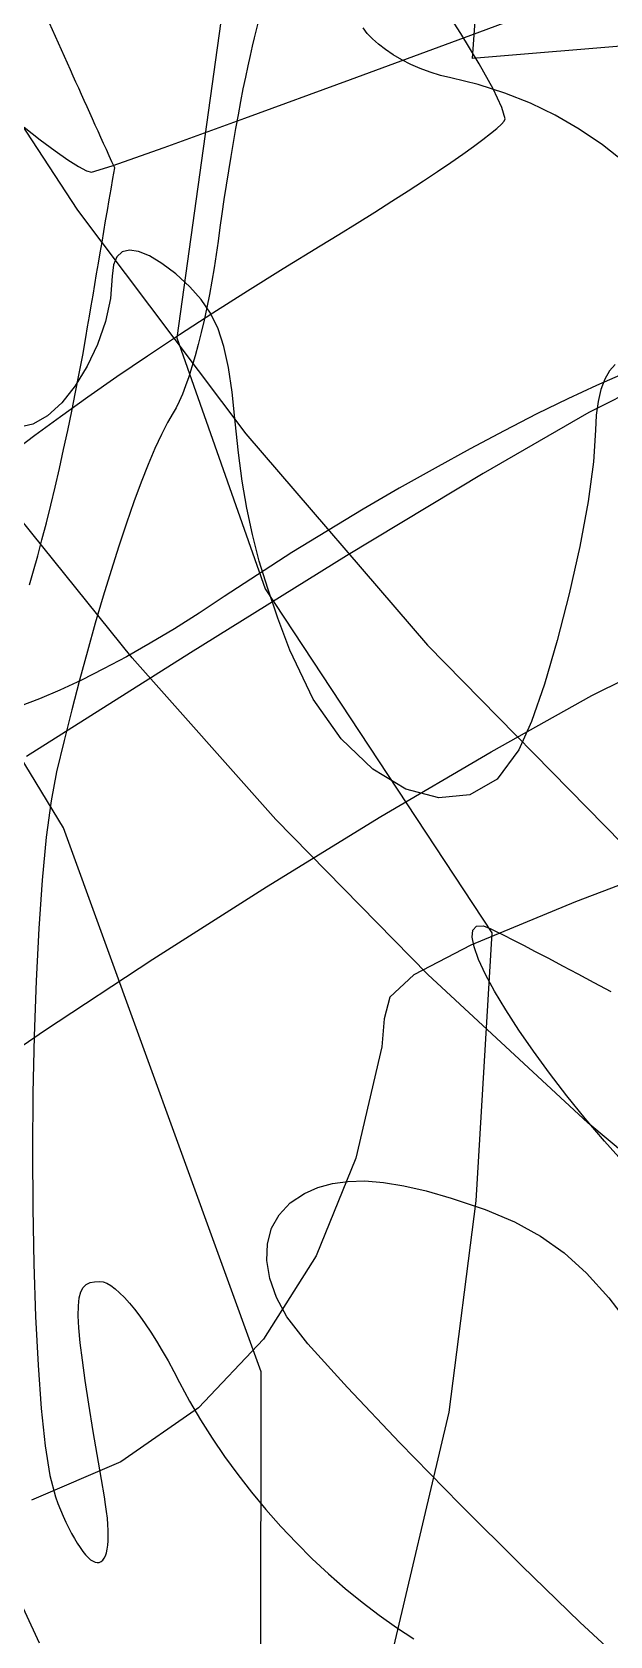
# Model space of a CAD drawing. Extents: x -75 to 75, y -75 to 75.
# Drawn here: x -60.35 to -51.14, y -60.27 to -34.69 of the extents above; entities that cross this region are included whole.
import ezdxf

# ---------------------------------------------------------------- set-up
doc = ezdxf.new("R2010")
doc.units = 0
for name, color, linetype in [('darth', 7, 'CONTINUOUS'), ('hellokitty', 7, 'CONTINUOUS'), ('jackskellington', 7, 'CONTINUOUS'), ('mushroom', 7, 'CONTINUOUS'), ('skullbones', 7, 'CONTINUOUS'), ('stormtrooper', 7, 'CONTINUOUS'), ('thundercats', 7, 'CONTINUOUS'), ('wolf', 7, 'CONTINUOUS')]:
    doc.layers.add(name, color=color, linetype=linetype)

msp = doc.modelspace()

# ---------------------------------------------------------------- linework, layer by layer
at = {"layer": 'darth', "color": 7}
for p, q in [((-50.611382, -40.319427), (-51.477968, -40.75616)), ((-51.477968, -40.75616), (-53.163388, -41.725746)), ((-53.163388, -41.725746), (-55.340989, -43.041226)), ((-55.340989, -43.041226), (-57.828124, -44.585763)), ((-57.828124, -44.585763), (-60.442145, -46.242506)), ((-51.431743, -45.268072), (-50.883191, -44.997726)), ((-53.037407, -46.16529), (-51.431743, -45.268072)), ((-54.79163, -47.19924), (-53.037407, -46.16529)), ((-56.615564, -48.318886), (-54.79163, -47.19924)), ((-58.430374, -49.473206), (-56.615564, -48.318886)), ((-60.157219, -50.611171), (-58.430374, -49.473206)), ((-61.717256, -51.681753), (-60.157219, -50.611171))]:
    msp.add_line(p, q, dxfattribs=at)
at = {"layer": 'hellokitty', "color": 7}
for p, q in [((-53.519364, -34.712224), (-53.866378, -34.168537)), ((-53.228178, -35.191914), (-53.519364, -34.712224)), ((-53.005045, -35.590299), (-53.228178, -35.191914)), ((-52.862198, -35.890067), (-53.005045, -35.590299)), ((-52.811863, -36.07391), (-52.862198, -35.890067)), ((-53.169459, -36.403082), (-53.044765, -36.306847)), ((-53.044765, -36.306847), (-52.945146, -36.224774)), ((-52.945146, -36.224774), (-52.872115, -36.157902)), ((-52.872115, -36.157902), (-52.827188, -36.107268)), ((-52.827188, -36.107268), (-52.811863, -36.07391)), ((-53.488023, -36.633881), (-53.317716, -36.512438)), ((-53.317716, -36.512438), (-53.169459, -36.403082)), ((-53.888733, -36.908861), (-53.678867, -36.766367)), ((-53.678867, -36.766367), (-53.488023, -36.633881)), ((-54.359483, -37.219721), (-54.116108, -37.060324)), ((-54.116108, -37.060324), (-53.888733, -36.908861)), ((-54.617338, -37.386006), (-54.359483, -37.219721)), ((-55.170448, -37.735104), (-54.888164, -37.558147)), ((-54.888164, -37.558147), (-54.617338, -37.386006)), ((-55.462678, -37.915836), (-55.170448, -37.735104)), ((-56.350185, -38.458515), (-55.763335, -38.099309)), ((-55.763335, -38.099309), (-55.462678, -37.915836)), ((-56.920508, -38.814547), (-56.350185, -38.458515)), ((-57.472639, -39.166193), (-56.920508, -38.814547)), ((-58.004916, -39.512248), (-57.472639, -39.166193)), ((-58.515673, -39.851508), (-58.004916, -39.512248)), ((-59.00324, -40.182766), (-58.515673, -39.851508)), ((-50.941351, -40.141799), (-51.356474, -40.323516)), ((-59.465961, -40.504816), (-59.00324, -40.182766)), ((-51.356474, -40.323516), (-51.812977, -40.53676)), ((-59.902166, -40.816448), (-59.465961, -40.504816)), ((-51.812977, -40.53676), (-52.304665, -40.778295)), ((-60.310192, -41.116462), (-59.902166, -40.816448)), ((-52.304665, -40.778295), (-52.82534, -41.044893)), ((-60.688372, -41.403648), (-60.310192, -41.116462)), ((-52.82534, -41.044893), (-53.368804, -41.333318)), ((-53.368804, -41.333318), (-53.928865, -41.640342)), ((-53.928865, -41.640342), (-54.499324, -41.962733)), ((-54.499324, -41.962733), (-55.073985, -42.297257)), ((-55.073985, -42.297257), (-55.646653, -42.640685)), ((-55.646653, -42.640685), (-56.211134, -42.989782)), ((-56.211134, -42.989782), (-56.761228, -43.341321)), ((-56.761228, -43.341321), (-57.290741, -43.692067)), ((-57.290741, -43.692067), (-57.69045, -43.955919)), ((-57.69045, -43.955919), (-58.084156, -44.203792)), ((-58.084156, -44.203792), (-58.470351, -44.435076)), ((-58.470351, -44.435076), (-58.84753, -44.649156)), ((-58.84753, -44.649156), (-59.214179, -44.845419)), ((-59.214179, -44.845419), (-59.568791, -45.023253)), ((-59.909857, -45.182045), (-60.235869, -45.321183)), ((-59.568791, -45.023253), (-59.909857, -45.182045)), ((-60.235869, -45.321183), (-60.545314, -45.440055))]:
    msp.add_line(p, q, dxfattribs=at)
at = {"layer": 'jackskellington', "color": 7}
for p, q in [((-59.005241, -38.273375), (-59.058387, -38.40171)), ((-58.919124, -38.19457), (-59.005241, -38.273375)), ((-58.802056, -38.165357), (-58.919124, -38.19457)), ((-58.656051, -38.185818), (-58.802056, -38.165357)), ((-58.483119, -38.256001), (-58.656051, -38.185818)), ((-58.285281, -38.375979), (-58.483119, -38.256001)), ((-59.076562, -38.579507), (-59.105371, -38.936789)), ((-59.058387, -38.40171), (-59.076562, -38.579507)), ((-58.06455, -38.545824), (-58.285281, -38.375979)), ((-57.84136, -38.748705), (-58.06455, -38.545824)), ((-57.657675, -38.953798), (-57.84136, -38.748705)), ((-59.105371, -38.936789), (-59.186637, -39.305157)), ((-57.508654, -39.173105), (-57.657675, -38.953798)), ((-59.186637, -39.305157), (-59.312612, -39.67016)), ((-57.389457, -39.418621), (-57.508654, -39.173105)), ((-57.295248, -39.702351), (-57.389457, -39.418621)), ((-59.312612, -39.67016), (-59.475545, -40.017356)), ((-57.221188, -40.036296), (-57.295248, -39.702351)), ((-59.475545, -40.017356), (-59.66769, -40.33229)), ((-57.162435, -40.432454), (-57.221188, -40.036296)), ((-51.146623, -40.089966), (-51.223223, -40.222314)), ((-51.056673, -39.991888), (-51.146623, -40.089966)), ((-59.66769, -40.33229), (-59.881299, -40.600517)), ((-51.285134, -40.386062), (-51.331015, -40.578349)), ((-51.223223, -40.222314), (-51.285134, -40.386062)), ((-59.881299, -40.600517), (-60.108623, -40.807586)), ((-57.114152, -40.902825), (-57.162435, -40.432454)), ((-51.331015, -40.578349), (-51.359525, -40.796309)), ((-60.108623, -40.807586), (-60.341914, -40.939054)), ((-57.064899, -41.39624), (-57.114152, -40.902825)), ((-51.359525, -40.796309), (-51.369318, -41.037078)), ((-60.341914, -40.939054), (-60.550479, -40.988005)), ((-51.369318, -41.037078), (-51.401032, -41.542025)), ((-57.005268, -41.851447), (-57.064899, -41.39624)), ((-51.401032, -41.542025), (-51.488964, -42.175021)), ((-56.931997, -42.282141), (-57.005268, -41.851447)), ((-51.488964, -42.175021), (-51.622305, -42.890973)), ((-56.841836, -42.702014), (-56.931997, -42.282141)), ((-56.731521, -43.124761), (-56.841836, -42.702014)), ((-51.622305, -42.890973), (-51.790247, -43.644786)), ((-56.597796, -43.564071), (-56.731521, -43.124761)), ((-56.437403, -44.033638), (-56.597796, -43.564071)), ((-51.790247, -43.644786), (-51.981978, -44.391371)), ((-56.247084, -44.547152), (-56.437403, -44.033638)), ((-51.981978, -44.391371), (-52.18669, -45.085627)), ((-55.875414, -45.325078), (-56.247084, -44.547152)), ((-52.18669, -45.085627), (-52.393571, -45.682464)), ((-55.424327, -45.961458), (-55.875414, -45.325078)), ((-52.393571, -45.682464), (-52.591815, -46.136791)), ((-54.92135, -46.444321), (-55.424327, -45.961458)), ((-52.591815, -46.136791), (-52.941234, -46.601123)), ((-54.394021, -46.761694), (-54.92135, -46.444321)), ((-53.869869, -46.9016), (-54.394021, -46.761694)), ((-52.941234, -46.601123), (-53.376429, -46.85207)), ((-53.376429, -46.85207), (-53.869869, -46.9016)), ((-56.012365, -53.210488), (-55.796888, -53.116819)), ((-55.796888, -53.116819), (-55.566584, -53.052294)), ((-55.566584, -53.052294), (-55.317909, -53.017025)), ((-55.317909, -53.017025), (-55.047326, -53.011126)), ((-55.047326, -53.011126), (-54.751286, -53.034692)), ((-54.751286, -53.034692), (-54.426251, -53.087849)), ((-54.426251, -53.087849), (-54.068675, -53.170701)), ((-54.068675, -53.170701), (-53.675018, -53.283361)), ((-56.416609, -53.548596), (-56.24162, -53.361937)), ((-56.24162, -53.361937), (-56.012365, -53.210488)), ((-53.675018, -53.283361), (-53.132897, -53.466359)), ((-56.536745, -53.766379), (-56.416609, -53.548596)), ((-53.132897, -53.466359), (-52.663065, -53.663669)), ((-52.663065, -53.663669), (-52.248195, -53.889269)), ((-56.601447, -54.011195), (-56.536745, -53.766379)), ((-52.248195, -53.889269), (-51.870951, -54.157129)), ((-56.610112, -54.278956), (-56.601447, -54.011195)), ((-51.870951, -54.157129), (-51.514008, -54.481225)), ((-56.562185, -54.565575), (-56.610112, -54.278956)), ((-51.514008, -54.481225), (-51.160031, -54.875523)), ((-56.457065, -54.866963), (-56.562185, -54.565575)), ((-56.29417, -55.179033), (-56.457065, -54.866963)), ((-51.160031, -54.875523), (-50.791691, -55.354003)), ((-55.958528, -55.605957), (-56.29417, -55.179033)), ((-55.327426, -56.305659), (-55.958528, -55.605957)), ((-54.489381, -57.188848), (-55.327426, -56.305659)), ((-53.532927, -58.166229), (-54.489381, -57.188848)), ((-52.54658, -59.148514), (-53.532927, -58.166229)), ((-51.618871, -60.046404), (-52.54658, -59.148514)), ((-50.838317, -60.770612), (-51.618871, -60.046404))]:
    msp.add_line(p, q, dxfattribs=at)
at = {"layer": 'mushroom', "color": 7}
for p, q in [((-53.34011, -49.120493), (-53.327805, -49.008628)), ((-53.327805, -49.008628), (-53.26857, -48.948179)), ((-53.26857, -48.948179), (-53.159414, -48.943918)), ((-53.159414, -48.943918), (-53.120527, -48.956872)), ((-53.120527, -48.956872), (-53.052441, -48.986242)), ((-53.052441, -48.986242), (-52.956796, -49.031155)), ((-52.956796, -49.031155), (-52.835237, -49.090741)), ((-52.835237, -49.090741), (-52.68941, -49.164136)), ((-53.30845, -49.278983), (-53.34011, -49.120493)), ((-53.235815, -49.479321), (-53.30845, -49.278983)), ((-52.68941, -49.164136), (-52.520954, -49.250467)), ((-52.520954, -49.250467), (-52.331518, -49.348875)), ((-52.331518, -49.348875), (-52.122745, -49.458491)), ((-53.125181, -49.716721), (-53.235815, -49.479321)), ((-52.122745, -49.458491), (-51.896272, -49.578443)), ((-51.896272, -49.578443), (-51.65375, -49.707868)), ((-52.979529, -49.986401), (-53.125181, -49.716721)), ((-51.65375, -49.707868), (-51.396821, -49.8459)), ((-51.396821, -49.8459), (-51.127127, -49.99167)), ((-52.801836, -50.283578), (-52.979529, -49.986401)), ((-52.595089, -50.603472), (-52.801836, -50.283578)), ((-52.362261, -50.941295), (-52.595089, -50.603472)), ((-52.106333, -51.292266), (-52.362261, -50.941295)), ((-51.830286, -51.651603), (-52.106333, -51.292266)), ((-51.5371, -52.014524), (-51.830286, -51.651603)), ((-51.229754, -52.376242), (-51.5371, -52.014524)), ((-50.911229, -52.731978), (-51.229754, -52.376242))]:
    msp.add_line(p, q, dxfattribs=at)
at = {"layer": 'skullbones', "color": 7}
for p, q in [((-53.256996, -34.697314), (-50.951576, -33.841346)), ((-55.278754, -35.444009), (-53.256996, -34.697314)), ((-56.960694, -36.060761), (-55.278754, -35.444009)), ((-58.246659, -36.526891), (-56.960694, -36.060761)), ((-60.480654, -36.206168), (-60.224015, -36.40562)), ((-60.224015, -36.40562), (-59.989491, -36.579612)), ((-59.080493, -36.821731), (-58.246659, -36.526891)), ((-59.989491, -36.579612), (-59.783754, -36.723326)), ((-59.783754, -36.723326), (-59.613484, -36.831942)), ((-59.613484, -36.831942), (-59.485355, -36.900643)), ((-59.406039, -36.924604), (-59.080493, -36.821731)), ((-59.485355, -36.900643), (-59.406039, -36.924604)), ((-49.024444, -47.53855), (-51.690603, -48.559065)), ((-51.690603, -48.559065), (-53.360337, -49.251918)), ((-53.360337, -49.251918), (-54.268748, -49.723269)), ((-54.268748, -49.723269), (-54.65095, -50.079289)), ((-54.65095, -50.079289), (-54.742046, -50.426146)), ((-54.742046, -50.426146), (-54.777146, -50.870005)), ((-54.777146, -50.870005), (-55.192594, -52.647937)), ((-55.192594, -52.647937), (-55.82331, -54.204672)), ((-55.82331, -54.204672), (-56.662439, -55.534323)), ((-56.662439, -55.534323), (-57.703136, -56.631007)), ((-57.703136, -56.631007), (-58.938541, -57.488844)), ((-58.938541, -57.488844), (-60.361807, -58.101947))]:
    msp.add_line(p, q, dxfattribs=at)
at = {"layer": 'stormtrooper', "color": 7}
for p, q in [((-56.75043, -34.522074), (-56.811841, -34.781273)), ((-59.743202, -35.291759), (-60.079196, -34.544804)), ((-56.811841, -34.781273), (-56.844986, -34.913085)), ((-55.011207, -34.708194), (-55.076316, -34.622653)), ((-54.929069, -34.794944), (-55.011207, -34.708194)), ((-56.844986, -34.913085), (-56.879891, -35.062073)), ((-54.831451, -34.881625), (-54.929069, -34.794944)), ((-54.7199, -34.966966), (-54.831451, -34.881625)), ((-54.595965, -35.049689), (-54.7199, -34.966966)), ((-59.699127, -35.389476), (-59.743202, -35.291759)), ((-56.916261, -35.226574), (-56.953796, -35.40493)), ((-56.879891, -35.062073), (-56.916261, -35.226574)), ((-54.461196, -35.128522), (-54.595965, -35.049689)), ((-54.317144, -35.20219), (-54.461196, -35.128522)), ((-54.165356, -35.269421), (-54.317144, -35.20219)), ((-54.007382, -35.328939), (-54.165356, -35.269421)), ((-59.655055, -35.487195), (-59.699127, -35.389476)), ((-59.610981, -35.584912), (-59.655055, -35.487195)), ((-56.953796, -35.40493), (-56.99221, -35.595478)), ((-53.844771, -35.379471), (-54.007382, -35.328939)), ((-53.679073, -35.419741), (-53.844771, -35.379471)), ((-53.240105, -35.526308), (-53.679073, -35.419741)), ((-52.816509, -35.660364), (-53.240105, -35.526308)), ((-59.566906, -35.682631), (-59.610981, -35.584912)), ((-59.522834, -35.780348), (-59.566906, -35.682631)), ((-59.478759, -35.878067), (-59.522834, -35.780348)), ((-57.031199, -35.796559), (-57.070473, -36.006509)), ((-56.99221, -35.595478), (-57.031199, -35.796559)), ((-52.407572, -35.822596), (-52.816509, -35.660364)), ((-59.434685, -35.975784), (-59.478759, -35.878067)), ((-59.390613, -36.073503), (-59.434685, -35.975784)), ((-57.070473, -36.006509), (-57.109733, -36.223671)), ((-52.012588, -36.013689), (-52.407572, -35.822596)), ((-51.630842, -36.234336), (-52.012588, -36.013689)), ((-59.346538, -36.17122), (-59.390613, -36.073503)), ((-59.302464, -36.268939), (-59.346538, -36.17122)), ((-59.258389, -36.366656), (-59.302464, -36.268939)), ((-57.109733, -36.223671), (-57.148685, -36.446378)), ((-51.261625, -36.485218), (-51.630842, -36.234336)), ((-59.214317, -36.464375), (-59.258389, -36.366656)), ((-59.170243, -36.562092), (-59.214317, -36.464375)), ((-59.126168, -36.659812), (-59.170243, -36.562092)), ((-57.148685, -36.446378), (-57.187033, -36.672974)), ((-50.904222, -36.767025), (-51.261625, -36.485218)), ((-59.082096, -36.757528), (-59.126168, -36.659812)), ((-59.038022, -36.855248), (-59.082096, -36.757528)), ((-57.187033, -36.672974), (-57.224484, -36.901797)), ((-59.095581, -37.193147), (-59.066803, -37.024197)), ((-59.066803, -37.024197), (-59.038022, -36.855248)), ((-57.224484, -36.901797), (-57.260741, -37.131185)), ((-59.124362, -37.362096), (-59.095581, -37.193147)), ((-57.260741, -37.131185), (-57.295508, -37.359477)), ((-59.181921, -37.699995), (-59.15314, -37.531046)), ((-59.15314, -37.531046), (-59.124362, -37.362096)), ((-57.328491, -37.585009), (-57.359395, -37.806128)), ((-57.295508, -37.359477), (-57.328491, -37.585009)), ((-59.210699, -37.868945), (-59.181921, -37.699995)), ((-57.359395, -37.806128), (-57.387922, -38.021164)), ((-59.268261, -38.206844), (-59.23948, -38.037894)), ((-59.23948, -38.037894), (-59.210699, -37.868945)), ((-57.387922, -38.021164), (-57.41718, -38.233612)), ((-59.297039, -38.375796), (-59.268261, -38.206844)), ((-57.41718, -38.233612), (-57.450222, -38.447133)), ((-59.354599, -38.713695), (-59.32582, -38.544746)), ((-59.32582, -38.544746), (-59.297039, -38.375796)), ((-57.450222, -38.447133), (-57.486683, -38.660321)), ((-59.38338, -38.882645), (-59.354599, -38.713695)), ((-57.526194, -38.871773), (-57.568392, -39.080079)), ((-57.486683, -38.660321), (-57.526194, -38.871773)), ((-59.440939, -39.220544), (-59.412158, -39.051594)), ((-59.412158, -39.051594), (-59.38338, -38.882645)), ((-57.568392, -39.080079), (-57.612904, -39.283838)), ((-59.498498, -39.558443), (-59.469717, -39.389493)), ((-59.469717, -39.389493), (-59.440939, -39.220544)), ((-57.612904, -39.283838), (-57.659363, -39.481641)), ((-59.54831, -39.842217), (-59.498498, -39.558443)), ((-57.659363, -39.481641), (-57.707406, -39.672088)), ((-59.602426, -40.134529), (-59.54831, -39.842217)), ((-57.756662, -39.853768), (-57.806762, -40.02528)), ((-57.707406, -39.672088), (-57.756662, -39.853768)), ((-59.660324, -40.433159), (-59.602426, -40.134529)), ((-57.806762, -40.02528), (-57.857345, -40.185216)), ((-57.908038, -40.332175), (-57.958474, -40.464746)), ((-57.857345, -40.185216), (-57.908038, -40.332175)), ((-59.721479, -40.735896), (-59.660324, -40.433159)), ((-58.008286, -40.581526), (-58.05711, -40.681111)), ((-57.958474, -40.464746), (-58.008286, -40.581526)), ((-59.785369, -41.040518), (-59.721479, -40.735896)), ((-58.195729, -40.914822), (-58.293068, -41.103575)), ((-58.104574, -40.762095), (-58.195729, -40.914822)), ((-58.05711, -40.681111), (-58.104574, -40.762095)), ((-59.851471, -41.344813), (-59.785369, -41.040518)), ((-58.293068, -41.103575), (-58.395977, -41.326486)), ((-59.919258, -41.64656), (-59.851471, -41.344813)), ((-58.395977, -41.326486), (-58.503857, -41.581688)), ((-59.988213, -41.943548), (-59.919258, -41.64656)), ((-58.503857, -41.581688), (-58.616094, -41.867314)), ((-60.057809, -42.233554), (-59.988213, -41.943548)), ((-58.616094, -41.867314), (-58.732084, -42.181498)), ((-58.732084, -42.181498), (-58.851221, -42.522374)), ((-60.127521, -42.514362), (-60.057809, -42.233554)), ((-60.196832, -42.78376), (-60.127521, -42.514362)), ((-58.851221, -42.522374), (-58.972899, -42.888075)), ((-60.265214, -43.03953), (-60.196832, -42.78376)), ((-58.972899, -42.888075), (-59.096506, -43.276732)), ((-60.332143, -43.279452), (-60.265214, -43.03953)), ((-60.397099, -43.501313), (-60.332143, -43.279452)), ((-59.096506, -43.276732), (-59.221441, -43.686482)), ((-59.221441, -43.686482), (-59.347094, -44.115454)), ((-59.347094, -44.115454), (-59.472858, -44.561785)), ((-59.472858, -44.561785), (-59.598128, -45.023605)), ((-59.598128, -45.023605), (-59.722295, -45.499054)), ((-59.722295, -45.499054), (-59.844754, -45.986257)), ((-59.844754, -45.986257), (-59.964896, -46.483352)), ((-59.964896, -46.483352), (-60.053104, -46.94634)), ((-60.053104, -46.94634), (-60.129855, -47.53001)), ((-60.129855, -47.53001), (-60.195113, -48.215925)), ((-60.195113, -48.215925), (-60.248856, -48.985644)), ((-60.248856, -48.985644), (-60.291046, -49.820728)), ((-60.291046, -49.820728), (-60.321656, -50.702741)), ((-60.321656, -50.702741), (-60.340649, -51.613237)), ((-60.340649, -51.613237), (-60.348015, -52.533784)), ((-60.348015, -52.533784), (-60.343697, -53.445941)), ((-60.343697, -53.445941), (-60.327667, -54.331263)), ((-60.327667, -54.331263), (-60.299925, -55.171317)), ((-59.576583, -54.781492), (-59.539553, -54.711137)), ((-59.539553, -54.711137), (-59.491031, -54.662753)), ((-59.491031, -54.662753), (-59.431095, -54.632702)), ((-59.431095, -54.632702), (-59.359825, -54.617349)), ((-59.359825, -54.617349), (-59.277301, -54.613031)), ((-59.277301, -54.613031), (-59.223642, -54.620566)), ((-59.223642, -54.620566), (-59.164691, -54.642834)), ((-59.164691, -54.642834), (-59.100836, -54.679334)), ((-59.100836, -54.679334), (-59.03247, -54.729578)), ((-59.03247, -54.729578), (-58.959984, -54.793075)), ((-59.61584, -55.002692), (-59.60204, -54.877465)), ((-59.60204, -54.877465), (-59.576583, -54.781492)), ((-58.959984, -54.793075), (-58.883764, -54.869331)), ((-58.883764, -54.869331), (-58.804206, -54.95785)), ((-58.804206, -54.95785), (-58.721698, -55.058138)), ((-60.299925, -55.171317), (-60.260402, -55.94766)), ((-59.617816, -55.160822), (-59.61584, -55.002692)), ((-59.608079, -55.355487), (-59.617816, -55.160822)), ((-58.721698, -55.058138), (-58.636628, -55.169706)), ((-58.636628, -55.169706), (-58.54939, -55.292055)), ((-59.586461, -55.590333), (-59.608079, -55.355487)), ((-58.54939, -55.292055), (-58.460372, -55.424694)), ((-58.460372, -55.424694), (-58.369965, -55.567131)), ((-59.552882, -55.869002), (-59.586461, -55.590333)), ((-58.369965, -55.567131), (-58.278562, -55.718868)), ((-58.278562, -55.718868), (-58.186549, -55.879416)), ((-60.260402, -55.94766), (-60.209083, -56.641856)), ((-59.507258, -56.195135), (-59.552882, -55.869002)), ((-58.186549, -55.879416), (-58.094321, -56.048281)), ((-59.449513, -56.57237), (-59.507258, -56.195135)), ((-58.094321, -56.048281), (-58.002263, -56.224966)), ((-58.002263, -56.224966), (-57.843025, -56.523235)), ((-57.843025, -56.523235), (-57.669876, -56.820175)), ((-60.209083, -56.641856), (-60.145938, -57.235463)), ((-59.379564, -57.004356), (-59.449513, -56.57237)), ((-59.297333, -57.494726), (-59.379564, -57.004356)), ((-57.669876, -56.820175), (-57.483674, -57.114852)), ((-60.145938, -57.235463), (-60.070935, -57.710042)), ((-57.483674, -57.114852), (-57.285283, -57.40632)), ((-59.202741, -58.047128), (-59.297333, -57.494726)), ((-57.285283, -57.40632), (-57.075561, -57.693642)), ((-60.070935, -57.710042), (-59.984045, -58.047153)), ((-57.075561, -57.693642), (-56.855366, -57.975875)), ((-59.984045, -58.047153), (-59.944601, -58.154243)), ((-59.183098, -58.168376), (-59.202741, -58.047128)), ((-56.855366, -57.975875), (-56.625561, -58.252081)), ((-59.944601, -58.154243), (-59.903258, -58.258329)), ((-59.903258, -58.258329), (-59.860358, -58.358876)), ((-59.167096, -58.282973), (-59.183098, -58.168376)), ((-59.154735, -58.390756), (-59.167096, -58.282973)), ((-56.625561, -58.252081), (-56.387001, -58.521318)), ((-59.860358, -58.358876), (-59.816241, -58.45534)), ((-59.816241, -58.45534), (-59.771252, -58.547183)), ((-59.771252, -58.547183), (-59.725732, -58.633868)), ((-59.145986, -58.49156), (-59.154735, -58.390756)), ((-59.140849, -58.58523), (-59.145986, -58.49156)), ((-56.387001, -58.521318), (-56.140548, -58.782647)), ((-59.725732, -58.633868), (-59.680023, -58.714854)), ((-59.680023, -58.714854), (-59.634467, -58.789604)), ((-59.634467, -58.789604), (-59.589408, -58.85758)), ((-59.155779, -58.885305), (-59.146691, -58.8218)), ((-59.146691, -58.8218), (-59.141131, -58.75051)), ((-59.141131, -58.75051), (-59.139156, -58.671601)), ((-59.139156, -58.671601), (-59.140849, -58.58523)), ((-56.140548, -58.782647), (-55.887061, -59.035129)), ((-59.589408, -58.85758), (-59.545186, -58.918238)), ((-59.545186, -58.918238), (-59.502144, -58.971045)), ((-59.502144, -58.971045), (-59.460624, -59.015458)), ((-59.460624, -59.015458), (-59.420969, -59.050942)), ((-59.420969, -59.050942), (-59.383518, -59.076963)), ((-59.383518, -59.076963), (-59.348618, -59.092965)), ((-59.283329, -59.093896), (-59.253456, -59.080462)), ((-59.253456, -59.080462), (-59.227012, -59.058279)), ((-59.227012, -59.058279), (-59.204011, -59.027517)), ((-59.204011, -59.027517), (-59.184453, -58.988325)), ((-59.184453, -58.988325), (-59.168366, -58.940869)), ((-59.168366, -58.940869), (-59.155779, -58.885305)), ((-55.887061, -59.035129), (-55.6274, -59.27782)), ((-59.348618, -59.092965), (-59.316609, -59.098411)), ((-59.316609, -59.098411), (-59.283329, -59.093896)), ((-55.6274, -59.27782), (-55.362424, -59.509784)), ((-60.237319, -60.384718), (-60.660836, -59.461242)), ((-55.362424, -59.509784), (-55.092995, -59.730076)), ((-55.092995, -59.730076), (-54.819971, -59.93776)), ((-54.819971, -59.93776), (-54.544211, -60.131895)), ((-54.544211, -60.131895), (-54.266575, -60.311538))]:
    msp.add_line(p, q, dxfattribs=at)
at = {"layer": 'thundercats', "color": 7}
for p, q in [((-62.089911, -33.771338), (-59.631205, -37.530515)), ((-59.631205, -37.530515), (-56.948259, -41.097211)), ((-56.948259, -41.097211), (-54.04943, -44.466081)), ((-58.756733, -44.669459), (-60.912025, -41.994161)), ((-54.04943, -44.466081), (-50.943061, -47.631776)), ((-56.466751, -47.244643), (-58.756733, -44.669459)), ((-54.044144, -49.716724), (-56.466751, -47.244643)), ((-51.490984, -52.082711), (-54.044144, -49.716724)), ((-48.809337, -54.339611), (-51.490984, -52.082711))]:
    msp.add_line(p, q, dxfattribs=at)
at = {"layer": 'wolf', "color": 7}
for p, q in [((-53.333495, -35.111278), (-53.178247, -32.965017)), ((-57.237681, -33.737663), (-58.048838, -39.56381)), ((-50.48057, -34.873351), (-53.333495, -35.111278)), ((-58.048838, -39.56381), (-56.636285, -43.569676)), ((-56.636285, -43.569676), (-53.022847, -49.05134)), ((-59.853638, -47.379975), (-61.620293, -44.475109)), ((-56.700857, -56.053911), (-59.853638, -47.379975)), ((-53.022847, -49.05134), (-53.28169, -53.328629)), ((-53.28169, -53.328629), (-53.710177, -56.699142)), ((-56.710792, -66.690071), (-56.700857, -56.053911)), ((-53.710177, -56.699142), (-55.871361, -65.854659))]:
    msp.add_line(p, q, dxfattribs=at)

doc.saveas('drawing.dxf')
